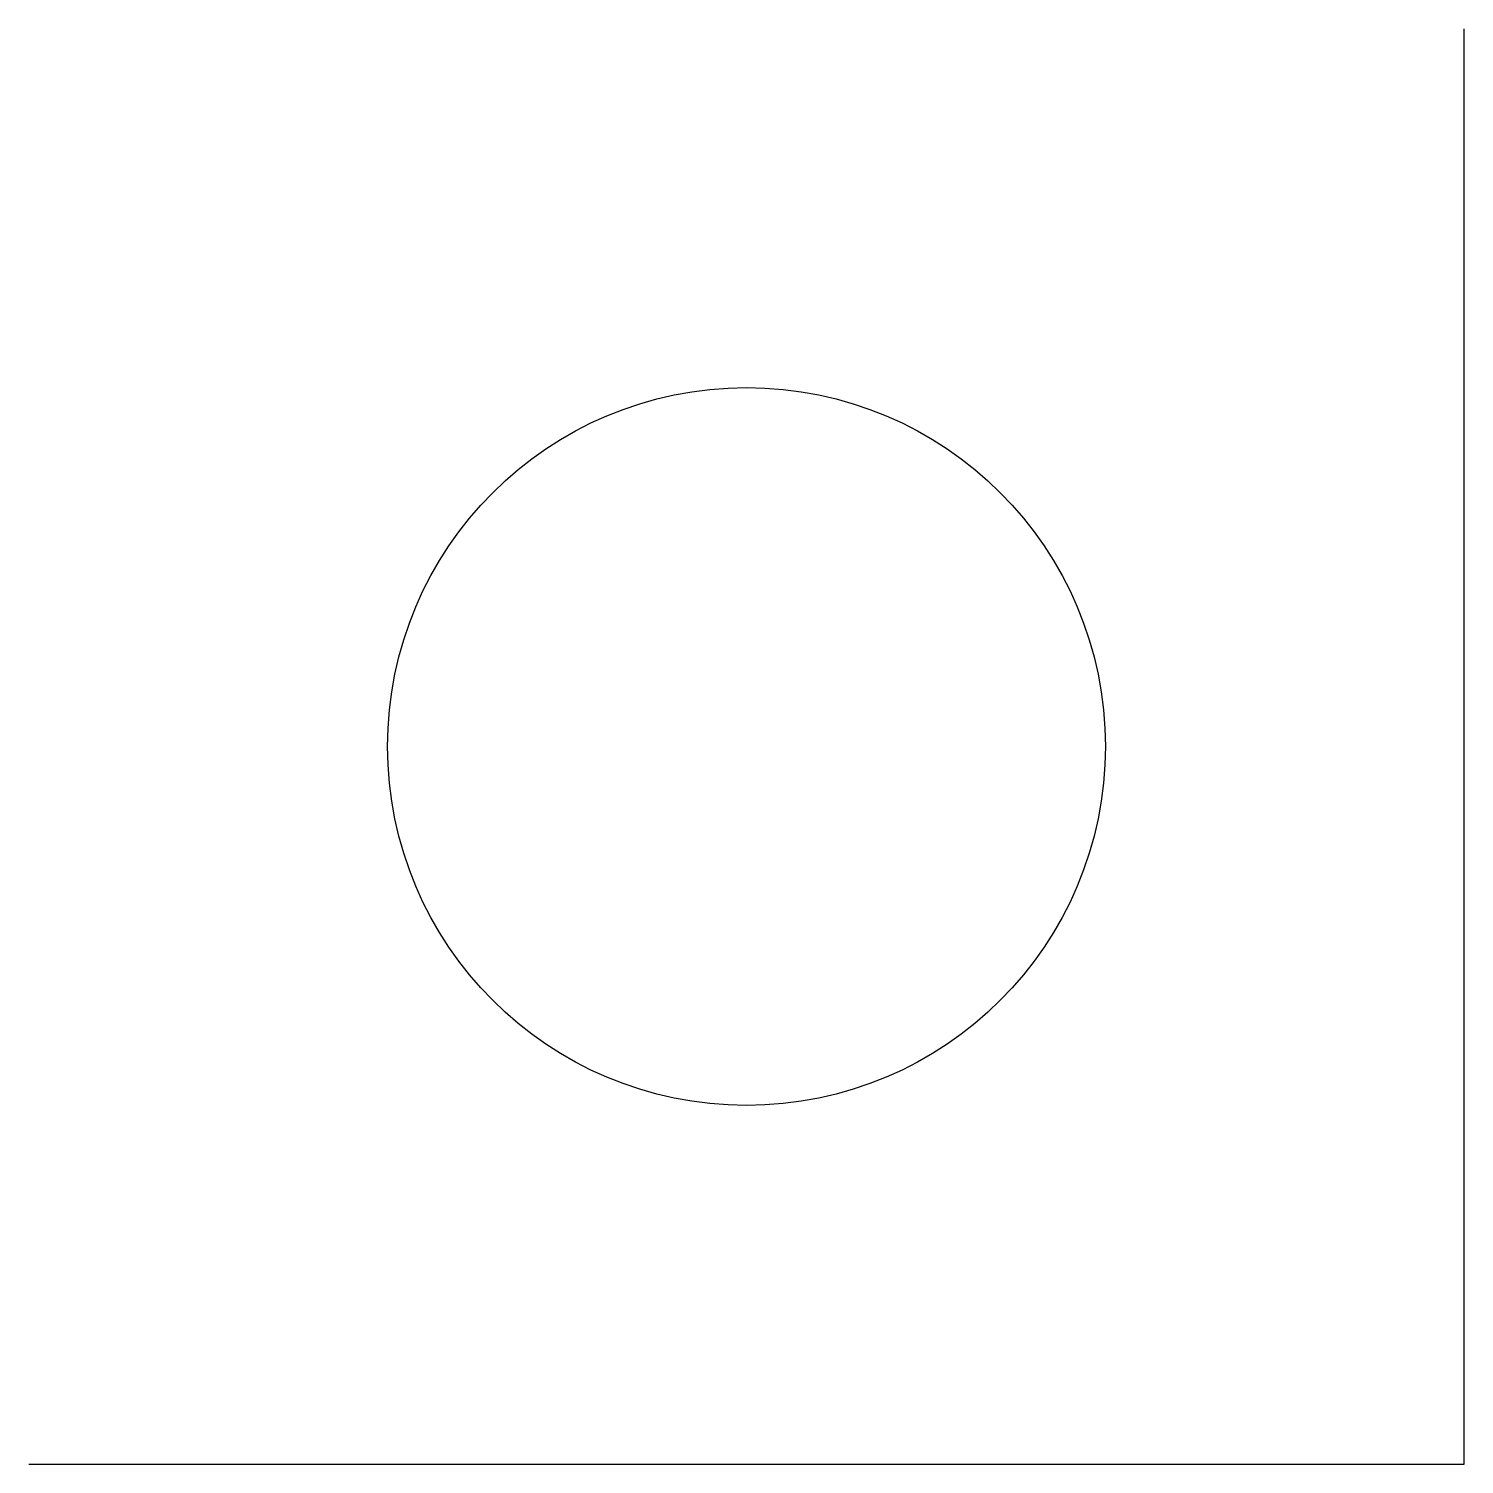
# Model space of a CAD drawing. Extents: x 0 to 10, y 0 to 10.
import ezdxf

# ---------------------------------------------------------------- set-up
doc = ezdxf.new("R2010")
doc.units = 0
doc.layers.add('WALLS', color=7, linetype='Continuous')

msp = doc.modelspace()

# ---------------------------------------------------------------- linework, layer by layer
msp.add_circle((5, 5), 2.5)
at = {"layer": 'WALLS'}
for p, q in [((10, 0), (10, 10)), ((0, 0), (10, 0))]:
    msp.add_line(p, q, dxfattribs=at)

doc.saveas('drawing.dxf')
